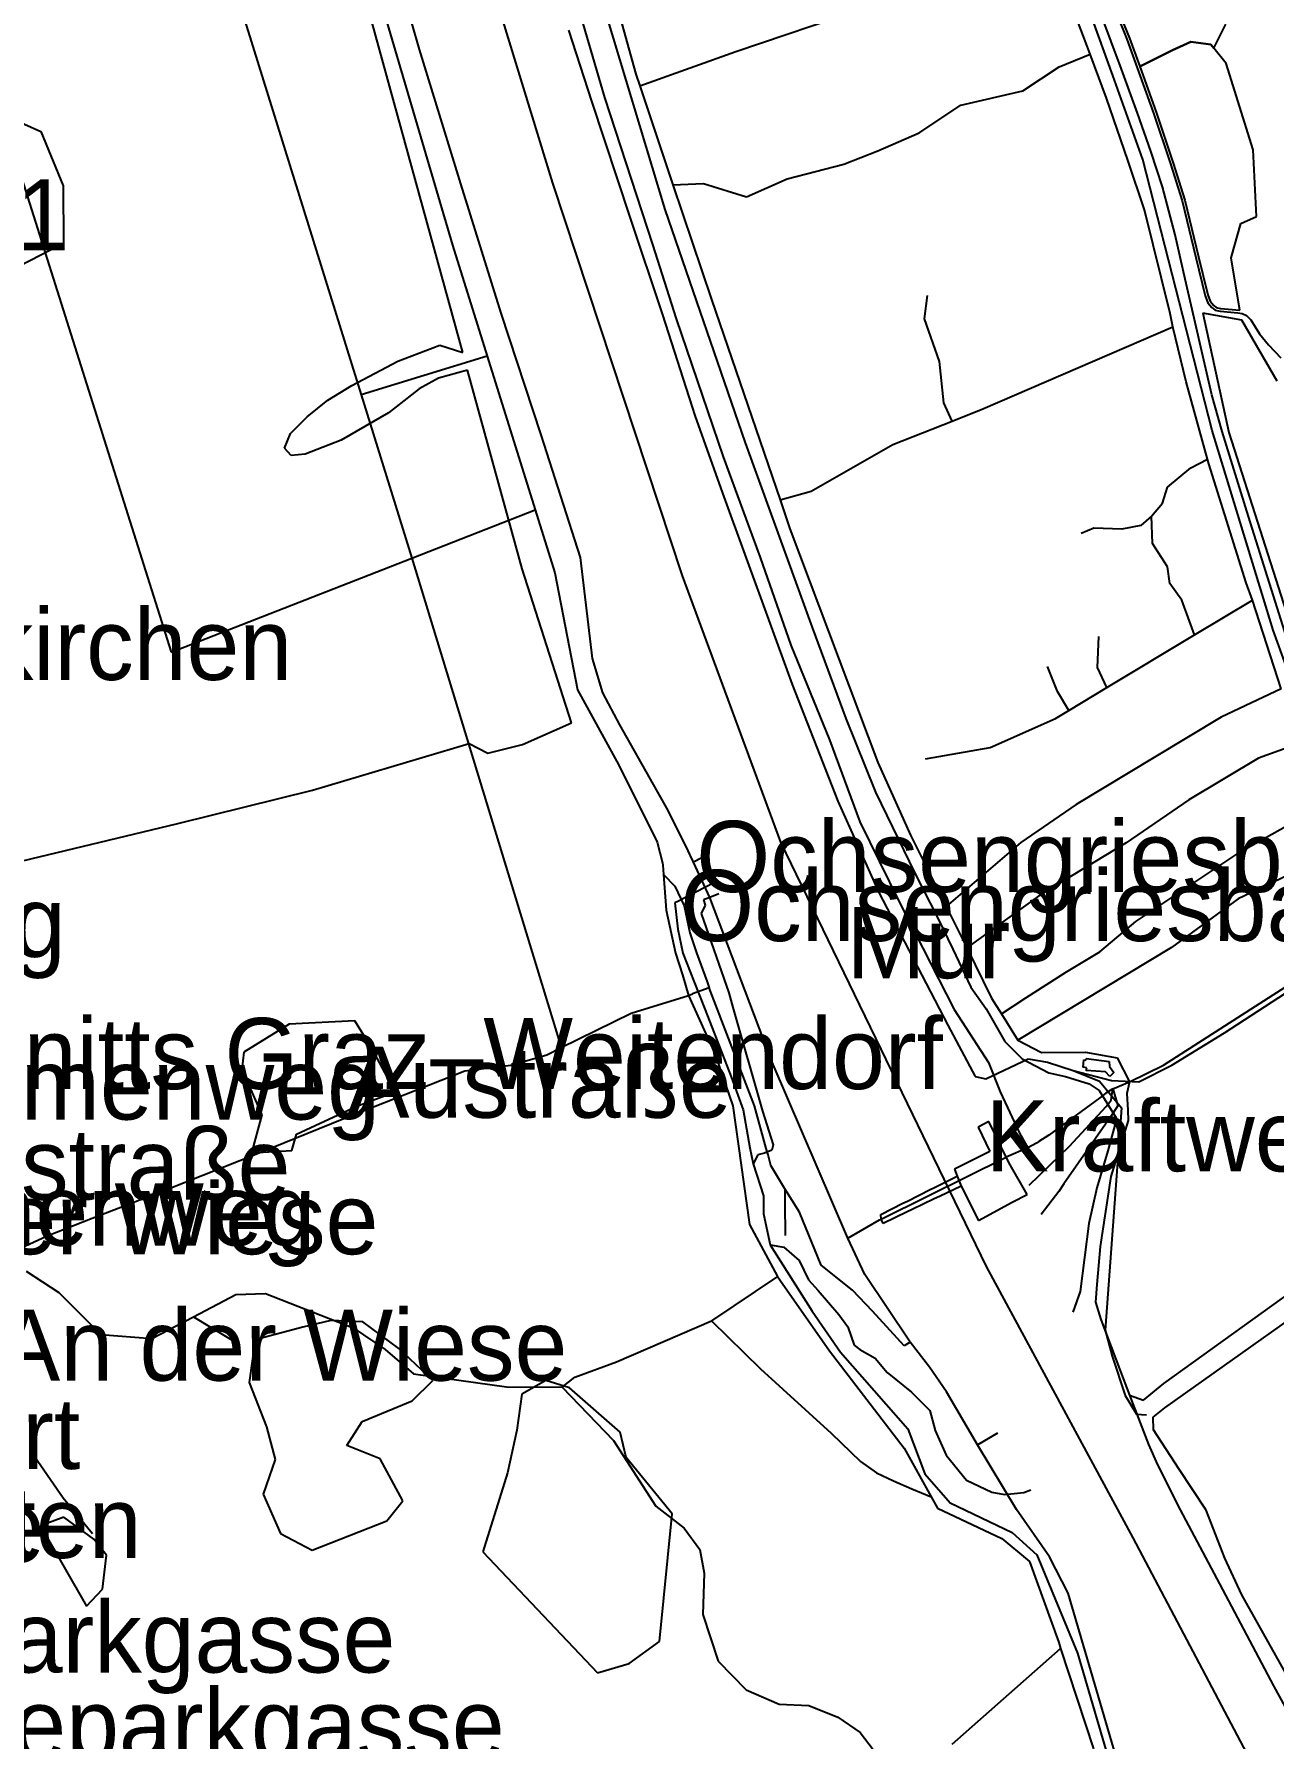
# Model space of a CAD drawing. Extents: x -3657 to 4700, y -7332 to 8131.
# Drawn here: x 1614 to 2371, y 196 to 1237 of the extents above; entities that cross this region are included whole.
import ezdxf

# ---------------------------------------------------------------- set-up
doc = ezdxf.new("R2010")
doc.units = 0
for name, color, linetype in [('OSM_BUILDING_SERVICE', 9, 'CONTINUOUS'), ('OSM_HIGHWAY_CYCLEWAY', 8, 'CONTINUOUS'), ('OSM_HIGHWAY_FOOTWAY', 8, 'CONTINUOUS'), ('OSM_HIGHWAY_PATH', 8, 'CONTINUOUS'), ('OSM_HIGHWAY_SERVICE', 8, 'CONTINUOUS'), ('OSM_HIGHWAY_STEPS', 8, 'CONTINUOUS'), ('OSM_HIGHWAY_TRACK', 8, 'CONTINUOUS'), ('OSM_HIGHWAY_UNCLASSIFIED', 8, 'CONTINUOUS'), ('OSM_LABELS', 8, 'CONTINUOUS'), ('OSM_LANDUSE_FARMLAND', 3, 'CONTINUOUS'), ('OSM_LANDUSE_FOREST', 3, 'CONTINUOUS'), ('OSM_LANDUSE_INDUSTRIAL', 3, 'CONTINUOUS'), ('OSM_LANDUSE_MEADOW', 3, 'CONTINUOUS'), ('OSM_WATERWAY_DAM', 4, 'CONTINUOUS'), ('OSM_WATERWAY_DRAIN', 4, 'CONTINUOUS'), ('OSM_WATERWAY_FISH_PASS', 4, 'CONTINUOUS'), ('OSM_WATERWAY_RIVER', 4, 'CONTINUOUS'), ('OSM_WATERWAY_STREAM', 4, 'CONTINUOUS')]:
    doc.layers.add(name, color=color, linetype=linetype)

msp = doc.modelspace()

# ---------------------------------------------------------------- linework, layer by layer
at = {"layer": 'OSM_BUILDING_SERVICE'}
for p, q in [((2254.824945, 606.30635), (2255.234506, 610.68743)), ((2257.062361, 605.805972), (2254.824945, 606.30635)), ((2255.234506, 610.68743), (2256.44802, 610.476159)), ((2256.44802, 610.476159), (2256.758982, 611.599228)), ((2256.758982, 611.599228), (2270.790236, 609.664436)), ((2256.758982, 604.282602), (2257.062361, 605.805972)), ((2268.454222, 603.359684), (2256.758982, 604.282602)), ((2270.790236, 609.664436), (2270.995016, 606.717771)), ((2270.995016, 606.717771), (2273.543395, 602.959382)), ((2271.101199, 600.513094), (2268.454222, 603.359684)), ((2273.543395, 602.959382), (2271.101199, 600.513094))]:
    msp.add_line(p, q, dxfattribs=at)
at = {"layer": 'OSM_HIGHWAY_CYCLEWAY'}
for p, q in [((2273.080743, 1212.240863), (2238.958252, 1306.600878)), ((2291.404802, 1160.857688), (2273.080743, 1212.240863)), ((2333.764019, 995.299561), (2291.404802, 1160.857688)), ((2370.973386, 873.352085), (2333.764019, 995.299561)), ((2415.221134, 749.725566), (2370.973386, 873.352085))]:
    msp.add_line(p, q, dxfattribs=at)
at = {"layer": 'OSM_HIGHWAY_FOOTWAY'}
for p, q in [((2159.768891, 527.413549), (2207.748193, 551.164785)), ((2131.440927, 513.391869), (2159.768891, 527.413549)), ((2111.190415, 501.738641), (2130.462532, 512.880372)), ((2130.462532, 512.880372), (2131.440927, 513.391869))]:
    msp.add_line(p, q, dxfattribs=at)
at = {"layer": 'OSM_HIGHWAY_PATH'}
for p, q in [((1663.707195, 1499.679749), (1813.887114, 1016.993692)), ((1890.82389, 1040.689331), (1813.887114, 1016.993692)), ((1813.887114, 1016.993692), (1844.899977, 917.318559)), ((1844.899977, 917.318559), (1936.080371, 618.215326)), ((2216.758533, 743.598726), (2171.282103, 704.469231)), ((2021.99715, 734.147157), (2016.801794, 731.478479)), ((1998.583918, 723.98394), (2005.356842, 716.745151)), ((2005.356842, 716.745151), (2011.121032, 704.758338)), ((2011.121032, 704.758338), (2014.693314, 688.290369)), ((2014.693314, 688.290369), (2018.629649, 676.114525)), ((2265.063968, 676.726097), (2287.028568, 695.206693)), ((2308.765634, 679.428133), (2214.938263, 622.796557)), ((2018.629649, 676.114525), (2025.303975, 658.45677)), ((2244.654182, 664.483535), (2265.063968, 676.726097)), ((2025.303975, 658.45677), (2026.388553, 654.74286)), ((2219.906085, 648.660497), (2244.654182, 664.483535)), ((2204.979865, 638.73079), (2219.906085, 648.660497)), ((2072.638598, 531.794629), (2072.729612, 523.199261)), ((2072.729612, 523.199261), (2072.941977, 503.328728)), ((2304.146697, 412.893894), (2401.538766, 483.169088)), ((2291.693012, 402.663961), (2304.146697, 412.893894)), ((2283.266675, 405.877494), (2291.693012, 402.663961)), ((2174.952982, 192.538908), (2241.127408, 250.960723))]:
    msp.add_line(p, q, dxfattribs=at)
at = {"layer": 'OSM_HIGHWAY_SERVICE'}
for p, q in [((2304.03293, 607.38494), (2397.519001, 667.608113)), ((2283.168077, 597.243963), (2304.03293, 607.38494)), ((2272.944223, 592.940719), (2283.168077, 597.243963)), ((2265.010876, 587.592243), (2233.831156, 564.741686)), ((2268.704509, 590.394356), (2265.010876, 587.592243)), ((2272.944223, 592.940719), (2268.704509, 590.394356)), ((2268.841029, 582.132573), (2272.064426, 586.168948)), ((2272.064426, 586.168948), (2272.944223, 592.940719)), ((2272.944223, 592.940719), (2276.08419, 582.555113)), ((2271.419746, 575.538713), (2243.084199, 534.885848)), ((2246.535129, 558.025512), (2268.841029, 582.132573)), ((2276.08419, 582.555113), (2271.419746, 575.538713)), ((2233.831156, 564.741686), (2227.862185, 560.872103)), ((2221.17269, 557.035878), (2207.748193, 551.164785)), ((2226.322539, 559.871348), (2221.17269, 557.035878)), ((2221.93872, 534.029647), (2246.535129, 558.025512)), ((2227.862185, 560.872103), (2226.322539, 559.871348)), ((2243.084199, 534.885848), (2239.929063, 530.349095)), ((2239.929063, 530.349095), (2229.288063, 516.238459)), ((2304.753454, 398.138327), (2387.340654, 456.671337)), ((2297.730243, 392.289474), (2304.753454, 398.138327)), ((2297.927439, 384.605905), (2297.730243, 392.289474)), ((2313.301142, 360.754593), (2297.927439, 384.605905)), ((2330.055217, 335.524464), (2313.301142, 360.754593)), ((2341.492585, 306.157884), (2330.055217, 335.524464)), ((2351.739192, 283.88554), (2341.492585, 306.157884)), ((2385.83893, 223.17311), (2351.739192, 283.88554))]:
    msp.add_line(p, q, dxfattribs=at)
at = {"layer": 'OSM_HIGHWAY_STEPS'}
msp.add_line((2190.425283, 375.387845), (2202.666604, 382.860145), dxfattribs=at)
at = {"layer": 'OSM_HIGHWAY_TRACK'}
for p, q in [((1513.307326, 1444.249078), (1697.78418, 859.730707)), ((1932.30331, 1302.731295), (1962.413621, 1198.775158)), ((1814.258753, 1296.437662), (1869.594983, 1108.507116)), ((1849.503745, 1227.963826), (1828.183824, 1301.74166)), ((2257.229219, 1230.121008), (2233.004449, 1294.224883)), ((2269.159577, 1265.325321), (2281.567756, 1234.413132)), ((1968.981765, 1258.620267), (1981.640231, 1212.908033)), ((2042.6193, 1226.885235), (2119.829117, 1252.993804)), ((2259.079828, 1225.195072), (2257.229219, 1230.121008)), ((2281.567756, 1234.413132), (2297.889516, 1189.212394)), ((1874.653819, 1146.002046), (1849.503745, 1227.963826)), ((1983.983829, 1205.924992), (2042.6193, 1226.885235)), ((2240.217272, 1217.511503), (2259.079828, 1225.195072)), ((2269.167161, 1198.274781), (2259.079828, 1225.195072)), ((1981.640231, 1212.908033), (1983.983829, 1205.924992)), ((2217.956878, 1202.778175), (2240.217272, 1217.511503)), ((1962.413621, 1198.775158), (1991.742733, 1108.929657)), ((1983.983829, 1205.924992), (2004.295017, 1145.401593)), ((2180.057325, 1194.049373), (2217.956878, 1202.778175)), ((2282.060746, 1160.424028), (2269.167161, 1198.274781)), ((2154.785899, 1177.214461), (2180.057325, 1194.049373)), ((2297.889516, 1189.212394), (2308.211968, 1158.144532)), ((2129.514474, 1166.083849), (2154.785899, 1177.214461)), ((2074.163075, 1148.937592), (2108.755803, 1157.9555)), ((2108.755803, 1157.9555), (2129.514474, 1166.083849)), ((2292.436289, 1130.001096), (2282.060746, 1160.424028)), ((2308.211968, 1158.144532), (2315.333778, 1135.571961)), ((1899.27298, 1066.975811), (1874.653819, 1146.002046)), ((2004.295017, 1145.401593), (2023.021052, 1146.224435)), ((2023.021052, 1146.224435), (2049.187444, 1138.107206)), ((2049.187444, 1138.107206), (2074.163075, 1148.937592)), ((2004.295017, 1145.401593), (2027.814432, 1075.315431)), ((2315.333778, 1135.571961), (2323.729776, 1100.934742)), ((2308.04511, 1066.731182), (2292.436289, 1130.001096)), ((1869.594983, 1108.507116), (1890.82389, 1040.689331)), ((1991.742733, 1108.929657), (2006.35799, 1063.551007)), ((2323.729776, 1100.934742), (2329.372616, 1077.606046)), ((2027.814432, 1075.315431), (2069.756503, 952.8231)), ((2157.978958, 1063.473171), (2159.844735, 1077.761719)), ((2329.372616, 1077.606046), (2330.99569, 1073.325042)), ((2330.99569, 1073.325042), (2333.437887, 1070.478451)), ((1923.808713, 992.675361), (1899.27298, 1066.975811)), ((2006.35799, 1063.551007), (2034.996917, 979.154058)), ((2167.09548, 1037.364602), (2157.978958, 1063.473171)), ((2309.569587, 1058.536116), (2308.04511, 1066.731182)), ((2333.437887, 1070.478451), (2335.478107, 1068.855005)), ((2335.478107, 1068.855005), (2338.52706, 1068.243433)), ((2338.52706, 1068.243433), (2349.30458, 1067.23156)), ((2349.30458, 1067.23156), (2351.951557, 1066.820138)), ((2351.951557, 1066.820138), (2354.598534, 1065.596994)), ((2354.598534, 1065.596994), (2357.245511, 1062.961674)), ((2357.245511, 1062.961674), (2362.584972, 1054.366307)), ((2193.557666, 1008.442802), (2309.569587, 1058.536116)), ((2317.76839, 1024.955248), (2309.569587, 1058.536116)), ((2362.584972, 1054.366307), (2368.023031, 1047.70573)), ((2368.023031, 1047.70573), (2375.554401, 1039.566262)), ((1890.82389, 1040.689331), (1920.213678, 946.807454)), ((2169.795548, 1012.089995), (2167.09548, 1037.364602)), ((2330.813663, 977.686285), (2317.76839, 1024.955248)), ((2174.831631, 1001.03722), (2169.795548, 1012.089995)), ((2138.638581, 986.737552), (2174.831631, 1001.03722)), ((2174.831631, 1001.03722), (2193.557666, 1008.442802)), ((1947.798364, 917.7411), (1923.808713, 992.675361)), ((2088.801086, 958.104859), (2138.638581, 986.737552)), ((2034.996917, 979.154058), (2057.500013, 917.652144)), ((2306.36136, 960.651222), (2320.72633, 972.360048)), ((2320.72633, 972.360048), (2330.813663, 977.686285)), ((2331.579694, 974.906412), (2330.813663, 977.686285)), ((2354.462014, 902.240527), (2331.579694, 974.906412)), ((2303.342744, 950.821591), (2306.36136, 960.651222)), ((2069.756503, 952.8231), (2088.801086, 958.104859)), ((2069.756503, 952.8231), (2075.770981, 935.254301)), ((2296.531898, 942.882273), (2303.342744, 950.821591)), ((1844.899977, 917.318559), (1920.213678, 946.807454)), ((1920.213678, 946.807454), (1932.250218, 908.367368)), ((2296.531898, 942.882273), (2290.198873, 937.177973)), ((2297.290344, 926.258632), (2296.531898, 942.882273)), ((2075.770981, 935.254301), (2129.370369, 792.346581)), ((2261.362751, 935.554527), (2253.649353, 932.307636)), ((2278.420204, 934.942955), (2261.362751, 935.554527)), ((2290.198873, 937.177973), (2278.420204, 934.942955)), ((1697.78418, 859.730707), (1844.899977, 917.318559)), ((1955.124954, 855.905601), (1947.798364, 917.7411)), ((2057.500013, 917.652144), (2076.370153, 864.04507)), ((2306.36136, 911.892247), (2297.290344, 926.258632)), ((1932.250218, 908.367368), (1946.084276, 836.768955)), ((2307.878252, 901.695672), (2306.36136, 911.892247)), ((2315.053153, 891.487978), (2307.878252, 901.695672)), ((2358.223907, 891.599173), (2354.462014, 902.240527)), ((2322.83481, 870.338703), (2315.053153, 891.487978)), ((2322.83481, 870.338703), (2358.223907, 891.599173)), ((2375.918455, 837.425005), (2358.223907, 891.599173)), ((2263.69118, 850.368094), (2264.411704, 869.371307)), ((2269.341604, 838.19225), (2322.83481, 870.338703)), ((1961.564162, 834.956477), (1955.124954, 855.905601)), ((2076.370153, 864.04507), (2099.965413, 806.279306)), ((2239.12511, 835.846037), (2233.027203, 851.079742)), ((2269.341604, 838.19225), (2263.69118, 850.368094)), ((1946.084276, 836.768955), (1971.287441, 790.83433)), ((1971.886614, 815.475126), (1961.564162, 834.956477)), ((2246.064892, 824.215047), (2239.12511, 835.846037)), ((2246.064892, 824.215047), (2269.341604, 838.19225)), ((2375.918455, 837.425005), (2339.118648, 820.123074)), ((2237.949518, 819.33359), (2246.064892, 824.215047)), ((2001.450844, 763.113435), (1971.886614, 815.475126)), ((2197.986991, 801.597999), (2237.949518, 819.33359)), ((2339.118648, 820.123074), (2298.245986, 795.393322)), ((2099.965413, 806.279306), (2118.410823, 756.119274)), ((2386.840079, 803.955332), (2362.000968, 795.081977)), ((2129.370369, 792.346581), (2149.461608, 748.035403)), ((2158.600883, 794.692794), (2197.986991, 801.597999)), ((2298.245986, 795.393322), (2250.6004, 766.760629)), ((2362.000968, 795.081977), (2319.399049, 769.57386)), ((1971.287441, 790.83433), (1994.624829, 743.732159)), ((2013.502553, 738.428161), (2001.450844, 763.113435)), ((2250.6004, 766.760629), (2216.758533, 743.598726)), ((2319.399049, 769.57386), (2281.135441, 743.298499)), ((2350.57877, 737.660916), (2400.719644, 765.748755)), ((2118.410823, 756.119274), (2142.52941, 707.193507)), ((1994.624829, 743.732159), (1997.833056, 730.989221)), ((2149.461608, 748.035403), (2171.282103, 704.469231)), ((2281.135441, 743.298499), (2228.324837, 711.418914)), ((1997.833056, 730.989221), (1998.181941, 729.588165)), ((1998.181941, 729.588165), (1998.583918, 723.98394)), ((2014.617469, 736.137546), (2013.502553, 738.428161)), ((2015.019445, 735.325823), (2014.617469, 736.137546)), ((2016.801794, 731.478479), (2015.019445, 735.325823)), ((2026.767776, 709.917782), (2016.801794, 731.478479)), ((2287.028568, 695.206693), (2350.57877, 737.660916)), ((2400.059796, 733.024088), (2349.509361, 709.005984)), ((1998.583918, 723.98394), (2000.161486, 702.189735)), ((2064.978292, 609.37533), (2026.767776, 709.917782)), ((2228.324837, 711.418914), (2183.796464, 679.083429)), ((2349.509361, 709.005984), (2308.765634, 679.428133)), ((2000.161486, 702.189735), (2005.956014, 675.869896)), ((2142.52941, 707.193507), (2176.029976, 641.421707)), ((2171.282103, 704.469231), (2183.796464, 679.083429)), ((2183.796464, 679.083429), (2198.904711, 648.438107)), ((2005.956014, 675.869896), (2010.23365, 662.61546)), ((2010.23365, 662.61546), (2013.874192, 649.950358)), ((1978.796058, 639.320123), (2013.874192, 649.950358)), ((2013.874192, 649.950358), (2016.240544, 651.073427)), ((2013.874192, 649.950358), (2030.006341, 613.956561)), ((2026.388553, 654.74286), (2016.240544, 651.073427)), ((2054.200773, 582.521755), (2026.388553, 654.74286)), ((2198.904711, 648.438107), (2204.979865, 638.73079)), ((1936.080371, 618.215326), (1978.796058, 639.320123)), ((2176.029976, 641.421707), (2197.076856, 609.119581)), ((2204.979865, 638.73079), (2214.938263, 622.796557)), ((1927.267227, 613.867605), (1936.080371, 618.215326)), ((2214.938263, 622.796557), (2229.371492, 615.168585)), ((2229.371492, 615.168585), (2256.205317, 615.368736)), ((2256.205317, 615.368736), (2275.667045, 611.921693)), ((1877.187029, 604.015734), (1905.317796, 607.407179)), ((1905.317796, 607.407179), (1927.267227, 613.867605)), ((2030.006341, 613.956561), (2040.844536, 582.566233)), ((2111.190415, 501.738641), (2064.978292, 609.37533)), ((2197.076856, 609.119581), (2204.183496, 591.150481)), ((2275.667045, 611.921693), (2283.168077, 597.243963)), ((1840.432729, 589.538155), (1877.187029, 604.015734)), ((2283.168077, 597.243963), (2281.605678, 590.060771)), ((1803.314375, 574.804827), (1840.432729, 589.538155)), ((2204.183496, 591.150481), (2215.962165, 565.942591)), ((2281.605678, 590.060771), (2282.121421, 580.042108)), ((1751.626271, 553.889061), (1803.314375, 574.804827)), ((2040.844536, 582.566233), (2051.144235, 510.111619)), ((2061.277075, 556.524381), (2054.200773, 582.521755)), ((2282.447553, 573.63728), (2271.806554, 539.433721)), ((2282.121421, 580.042108), (2282.447553, 573.63728)), ((2215.962165, 565.942591), (2221.17269, 557.035878)), ((1694.46977, 531.327611), (1751.626271, 553.889061)), ((2062.391991, 552.699275), (2061.277075, 556.524381)), ((2064.189508, 546.149894), (2062.391991, 552.699275)), ((2072.638598, 531.794629), (2064.189508, 546.149894)), ((1649.600097, 513.903366), (1694.46977, 531.327611)), ((2081.63377, 517.661754), (2072.638598, 531.794629)), ((2271.806554, 539.433721), (2265.192904, 496.734869)), ((1622.053333, 503.117458), (1649.600097, 513.903366)), ((2094.92933, 485.292911), (2081.63377, 517.661754)), ((1595.181586, 490.763701), (1622.053333, 503.117458)), ((2051.144235, 510.111619), (2068.232026, 478.376586)), ((2121.596296, 479.566372), (2111.190415, 501.738641)), ((2265.192904, 496.734869), (2263.190606, 473.461771)), ((1609.197671, 481.534522), (1629.266156, 468.480238)), ((2113.898068, 470.048086), (2094.92933, 485.292911)), ((2149.188567, 438.135143), (2121.596296, 479.566372)), ((2068.232026, 478.376586), (2027.822016, 451.311741)), ((2068.232026, 478.376586), (2099.965413, 432.808906)), ((2126.26074, 457.182833), (2113.898068, 470.048086)), ((2263.190606, 473.461771), (2262.470082, 462.586907)), ((1629.266156, 468.480238), (1654.916804, 442.894285)), ((1711.337612, 453.735791), (1737.337146, 467.368289)), ((1737.337146, 467.368289), (1755.319904, 467.868666)), ((1755.319904, 467.868666), (1808.896539, 446.930661)), ((2262.470082, 462.586907), (2265.617633, 451.978911)), ((1685.88416, 440.3924), (1711.337612, 453.735791)), ((1711.337612, 453.735791), (1739.67316, 436.645131)), ((1969.762964, 426.270644), (2027.822016, 451.311741)), ((2027.822016, 451.311741), (2057.735132, 421.878444)), ((2145.449427, 435.966841), (2126.26074, 457.182833)), ((2265.617633, 451.978911), (2277.616251, 420.243879)), ((1654.916804, 442.894285), (1685.88416, 440.3924)), ((1808.896539, 446.930661), (1828.51754, 433.687345)), ((2149.188567, 438.135143), (2145.449427, 435.966841)), ((2160.959651, 422.84584), (2149.188567, 438.135143)), ((1828.51754, 433.687345), (1845.726683, 418.920659)), ((2099.965413, 432.808906), (2145.540441, 373.419695)), ((1845.726683, 418.920659), (1902.670819, 410.925744)), ((1936.664375, 410.79231), (1944.294343, 416.719)), ((1944.294343, 416.719), (1969.762964, 426.270644)), ((2057.735132, 421.878444), (2100.966562, 382.615516)), ((2171.486883, 407.912361), (2160.959651, 422.84584)), ((2277.616251, 420.243879), (2283.266675, 405.877494)), ((1902.670819, 410.925744), (1936.664375, 410.79231)), ((1936.664375, 410.79231), (1967.950278, 378.078763)), ((2190.425283, 375.387845), (2171.486883, 407.912361)), ((2283.266675, 405.877494), (2289.675545, 388.88691)), ((2289.675545, 388.88691), (2294.704043, 375.665833)), ((1967.950278, 378.078763), (1993.798122, 337.970753)), ((2100.966562, 382.615516), (2118.956904, 365.324705)), ((2214.164647, 335.869169), (2190.425283, 375.387845)), ((2294.704043, 375.665833), (2300.286206, 363.278718)), ((1612.322469, 371.329231), (1631.80695, 343.096839)), ((2118.956904, 365.324705), (2128.536079, 358.319424)), ((2145.540441, 373.419695), (2162.074567, 343.663933)), ((2128.536079, 358.319424), (2139.055727, 353.404608)), ((2300.286206, 363.278718), (2314.211277, 335.746854)), ((2139.055727, 353.404608), (2150.273145, 348.500912)), ((2150.273145, 348.500912), (2162.074567, 343.663933)), ((1631.80695, 343.096839), (1649.751786, 321.291514)), ((1993.798122, 337.970753), (2011.234799, 324.471689)), ((2162.074567, 343.663933), (2165.881966, 336.803206)), ((2165.881966, 336.803206), (2205.154307, 318.31149)), ((2234.316561, 306.980727), (2214.164647, 335.869169)), ((2314.211277, 335.746854), (2338.216098, 290.623953)), ((2011.234799, 324.471689), (2020.662285, 311.484121)), ((2205.154307, 318.31149), (2222.029734, 304.256451)), ((2020.662285, 311.484121), (2023.460951, 296.973183)), ((2222.029734, 304.256451), (2239.929063, 254.619036)), ((2245.73876, 284.7751), (2234.316561, 306.980727)), ((2023.460951, 296.973183), (2022.565984, 271.765293)), ((2275.826318, 181.953151), (2245.73876, 284.7751)), ((2338.216098, 290.623953), (2371.079569, 228.299196)), ((2022.565984, 271.765293), (2031.99347, 243.243795)), ((2239.929063, 254.619036), (2241.127408, 250.960723)), ((2241.127408, 250.960723), (2261.218646, 189.781274)), ((2031.99347, 243.243795), (2049.050923, 225.674996)), ((2049.050923, 225.674996), (2069.142162, 217.001792)), ((2371.079569, 228.299196), (2404.489121, 167.086389)), ((2069.142162, 217.001792), (2087.375207, 216.134471)), ((2087.375207, 216.134471), (2104.963573, 209.062474)), ((2104.963573, 209.062474), (2118.699032, 199.710981)), ((2118.699032, 199.710981), (2134.482296, 178.873052))]:
    msp.add_line(p, q, dxfattribs=at)
at = {"layer": 'OSM_HIGHWAY_UNCLASSIFIED'}
for p, q in [((2278.276099, 1216.021491), (2265.685894, 1249.758032)), ((2287.991794, 1189.09008), (2278.276099, 1216.021491)), ((2296.289195, 1165.994893), (2287.991794, 1189.09008)), ((2303.289653, 1144.089493), (2296.289195, 1165.994893)), ((2311.048557, 1114.767391), (2303.289653, 1144.089493)), ((2317.12371, 1087.82486), (2311.048557, 1114.767391)), ((2333.536485, 1017.015931), (2317.12371, 1087.82486)), ((2339.831588, 994.732467), (2333.536485, 1017.015931)), ((2355.812048, 942.715481), (2339.831588, 994.732467)), ((2381.584048, 861.331914), (2355.812048, 942.715481))]:
    msp.add_line(p, q, dxfattribs=at)
at = {"layer": 'OSM_LANDUSE_FARMLAND'}
for p, q in [((1911.939031, 406.366752), (1908.890077, 384.394634)), ((1926.584626, 414.706371), (1911.939031, 406.366752)), ((1941.048194, 410.225216), (1926.584626, 414.706371)), ((1971.970043, 383.149251), (1941.048194, 410.225216)), ((1908.890077, 384.394634), (1903.194147, 358.363902)), ((1975.625753, 367.704276), (1971.970043, 383.149251)), ((2003.741351, 333.311685), (1975.625753, 367.704276)), ((1903.194147, 358.363902), (1888.267927, 310.083065)), ((1996.096214, 255.219488), (2003.741351, 333.311685)), ((1888.267927, 310.083065), (1958.128401, 236.093961)), ((1977.650804, 241.798261), (1996.096214, 255.219488)), ((1958.128401, 236.093961), (1977.650804, 241.798261))]:
    msp.add_line(p, q, dxfattribs=at)
at = {"layer": 'OSM_LANDUSE_FOREST'}
for p, q in [((1875.912839, 1042.946588), (1761.250952, 1461.095109)), ((2320.620147, 1232.789686), (2309.433067, 1227.708078)), ((2332.83113, 1231.15512), (2320.620147, 1232.789686)), ((2334.605894, 1228.96458), (2332.83113, 1231.15512)), ((2309.433067, 1227.708078), (2289.417673, 1217.600459)), ((2342.190355, 1219.568609), (2334.605894, 1228.96458)), ((2358.663805, 1166.684302), (2342.190355, 1219.568609)), ((2289.417673, 1217.600459), (2299.467084, 1189.757249)), ((2299.467084, 1189.757249), (2309.804705, 1158.656028)), ((1598.329138, 1186.89954), (1618.283856, 1177.926109)), ((1618.283856, 1177.926109), (1631.897964, 1144.81226)), ((2309.804705, 1158.656028), (2316.949268, 1136.016741)), ((2360.772286, 1125.9536), (2358.663805, 1166.684302)), ((1631.897964, 1144.81226), (1632.117913, 1109.585707)), ((2316.949268, 1136.016741), (2325.352851, 1101.323924)), ((2351.246202, 1121.728193), (2360.772286, 1125.9536)), ((2345.216555, 1100.667874), (2351.246202, 1121.728193)), ((1632.117913, 1109.585707), (1590.092413, 1088.069489)), ((2325.352851, 1101.323924), (2330.972937, 1078.106423)), ((2350.669783, 1068.777169), (2345.216555, 1100.667874)), ((2330.972937, 1078.106423), (2332.459491, 1074.192362)), ((2332.459491, 1074.192362), (2334.605894, 1071.690476)), ((2327.954321, 1066.931333), (2343.858937, 994.054178)), ((2351.76953, 1062.639209), (2327.954321, 1066.931333)), ((2334.605894, 1071.690476), (2336.206215, 1070.411734)), ((2336.206215, 1070.411734), (2338.769763, 1069.900238)), ((2338.769763, 1069.900238), (2350.669783, 1068.777169)), ((2373.385245, 1025.466745), (2351.76953, 1062.639209)), ((1836.276444, 1037.720426), (1861.911924, 1047.483341)), ((1861.911924, 1047.483341), (1875.912839, 1042.946588)), ((1808.206353, 1022.675752), (1836.276444, 1037.720426)), ((1878.85561, 1032.216277), (1861.092802, 1027.145788)), ((1912.174149, 910.691342), (1878.85561, 1032.216277)), ((1793.553173, 1013.724561), (1808.206353, 1022.675752)), ((1861.092802, 1027.145788), (1849.298964, 1020.640885)), ((1780.940214, 1003.550225), (1793.553173, 1013.724561)), ((1849.298964, 1020.640885), (1830.580514, 1005.996513)), ((1770.769451, 993.387009), (1780.940214, 1003.550225)), ((1830.580514, 1005.996513), (1801.6913, 989.317274)), ((1767.113741, 984.435817), (1770.769451, 993.387009)), ((2343.858937, 994.054178), (2401.849728, 812.161517)), ((1771.179012, 979.954662), (1767.113741, 984.435817)), ((1779.7267, 980.766385), (1771.179012, 979.954662)), ((1801.6913, 989.317274), (1779.7267, 980.766385)), ((1942.390643, 816.664912), (1912.174149, 910.691342)), ((1912.363761, 803.410477), (1942.390643, 816.664912)), ((1784.09535, 775.411594), (1879.894682, 804.088766)), ((1879.894682, 804.088766), (1891.203114, 798.117598)), ((1891.203114, 798.117598), (1912.363761, 803.410477)), ((1701.811529, 755.051803), (1784.09535, 775.411594)), ((1469.802856, 699.498818), (1701.811529, 755.051803)), ((1632.224096, 331.310177), (1617.980477, 326.017298)), ((1617.980477, 326.017298), (1646.058153, 276.791304)), ((1650.532985, 317.877829), (1632.224096, 331.310177)), ((1658.261552, 308.114915), (1650.532985, 317.877829)), ((1655.819355, 287.365942), (1658.261552, 308.114915)), ((1646.058153, 276.791304), (1655.819355, 287.365942))]:
    msp.add_line(p, q, dxfattribs=at)
at = {"layer": 'OSM_LANDUSE_INDUSTRIAL'}
for p, q in [((2197.160285, 572.947872), (2190.675571, 569.545307)), ((2207.748193, 551.164785), (2197.160285, 572.947872)), ((2190.675571, 569.545307), (2197.86564, 554.745262)), ((2197.86564, 554.745262), (2176.272678, 544.003832)), ((2176.272678, 544.003832), (2177.910922, 539.644991)), ((2210.380001, 546.516838), (2207.748193, 551.164785)), ((2220.664531, 528.380945), (2210.380001, 546.516838)), ((2177.910922, 539.644991), (2180.391041, 533.54039)), ((2180.391041, 533.54039), (2190.986534, 512.624624)), ((2190.986534, 512.624624), (2211.472164, 523.821953)), ((2211.472164, 523.821953), (2220.664531, 528.380945))]:
    msp.add_line(p, q, dxfattribs=at)
at = {"layer": 'OSM_LANDUSE_MEADOW'}
for p, q in [((2275.333328, 1254.439338), (2283.130155, 1235.013584)), ((2334.605894, 1228.96458), (2341.985575, 1243.564474)), ((2283.130155, 1235.013584), (2289.417673, 1217.600459)), ((2309.433067, 1227.708078), (2320.620147, 1232.789686)), ((2320.620147, 1232.789686), (2332.83113, 1231.15512)), ((2332.83113, 1231.15512), (2334.605894, 1228.96458)), ((2289.417673, 1217.600459), (2309.433067, 1227.708078)), ((1769.775887, 632.514994), (1742.107772, 615.424334)), ((1810.056961, 634.549861), (1769.775887, 632.514994)), ((1820.637285, 617.459201), (1810.056961, 634.549861)), ((1742.107772, 615.424334), (1740.886674, 604.849696)), ((1834.562356, 591.228318), (1820.637285, 617.459201)), ((1740.886674, 604.849696), (1753.097657, 577.184398)), ((1811.27806, 582.477277), (1834.562356, 591.228318)), ((1753.097657, 577.184398), (1746.810138, 553.92242)), ((1774.265888, 565.375497), (1811.27806, 582.477277)), ((1771.406546, 555.2234), (1774.265888, 565.375497)), ((1746.810138, 553.92242), (1771.406546, 555.2234)), ((1795.411366, 451.478534), (1778.323575, 447.408799)), ((1814.941354, 450.666811), (1795.411366, 451.478534)), ((1836.905955, 434.387874), (1814.941354, 450.666811)), ((1749.024801, 439.680752), (1745.36909, 413.6389)), ((1778.323575, 447.408799), (1749.024801, 439.680752)), ((1857.657041, 414.862044), (1836.905955, 434.387874)), ((1745.36909, 413.6389), (1755.94183, 386.385024)), ((1845.044082, 402.25254), (1857.657041, 414.862044)), ((1814.531794, 389.643035), (1845.044082, 402.25254)), ((1755.94183, 386.385024), (1761.235784, 366.447773)), ((1805.172568, 374.998663), (1814.531794, 389.643035)), ((1761.235784, 366.447773), (1753.909194, 345.298498)), ((1825.514094, 366.859195), (1805.172568, 374.998663)), ((1839.348151, 341.228764), (1825.514094, 366.859195)), ((1753.909194, 345.298498), (1764.489517, 321.291514)), ((1829.586949, 329.019561), (1839.348151, 341.228764)), ((1784.019506, 311.117178), (1829.586949, 329.019561)), ((1764.489517, 321.291514), (1784.019506, 311.117178))]:
    msp.add_line(p, q, dxfattribs=at)
at = {"layer": 'OSM_WATERWAY_DAM'}
for p, q in [((2147.550323, 524.444645), (2161.39955, 531.383208)), ((2161.39955, 531.383208), (2164.114787, 532.739786)), ((2164.114787, 532.739786), (2177.910922, 539.644991)), ((2180.391041, 533.54039), (2167.02722, 527.213398)), ((2177.910922, 539.644991), (2180.391041, 533.54039)), ((2131.251316, 516.294056), (2144.812333, 523.076947)), ((2144.812333, 523.076947), (2147.550323, 524.444645)), ((2163.963098, 525.734506), (2150.371743, 519.207364)), ((2167.02722, 527.213398), (2163.963098, 525.734506)), ((2131.440927, 513.391869), (2131.251316, 516.294056)), ((2132.608934, 510.678713), (2131.440927, 513.391869)), ((2147.375881, 517.772949), (2132.608934, 510.678713)), ((2150.371743, 519.207364), (2147.375881, 517.772949))]:
    msp.add_line(p, q, dxfattribs=at)
at = {"layer": 'OSM_WATERWAY_DRAIN'}
for p, q in [((1940.449021, 1239.794966), (1954.586457, 1196.595737)), ((1954.586457, 1196.595737), (1977.878338, 1125.542179)), ((1977.878338, 1125.542179), (1997.863394, 1065.841623)), ((1997.863394, 1065.841623), (2017.651253, 1004.517621)), ((2017.651253, 1004.517621), (2034.640447, 956.97067)), ((2034.640447, 956.97067), (2077.090677, 840.026966)), ((2077.090677, 840.026966), (2104.978742, 768.828854)), ((2104.978742, 768.828854), (2129.901282, 713.331466)), ((2129.901282, 713.331466), (2172.139147, 631.870063)), ((2341.249882, 627.266593), (2428.774566, 684.131679)), ((2172.139147, 631.870063), (2188.878053, 600.624289)), ((2309.137273, 607.429418), (2341.249882, 627.266593)), ((2195.506872, 599.112038), (2221.37747, 611.310121)), ((2221.37747, 611.310121), (2233.14097, 609.197418)), ((2233.14097, 609.197418), (2248.704285, 604.093571)), ((2288.795747, 597.255083), (2309.137273, 607.429418)), ((2188.878053, 600.624289), (2195.506872, 599.112038)), ((2248.704285, 604.093571), (2264.874356, 597.733221)), ((2248.704285, 604.093571), (2272.216115, 598.178)), ((2264.874356, 597.733221), (2278.19267, 581.343089)), ((2272.216115, 598.178), (2288.795747, 597.255083)), ((2278.19267, 581.343089), (2268.355624, 445.607442)), ((2268.355624, 445.607442), (2272.625676, 429.628731)), ((2272.625676, 429.628731), (2280.559022, 405.521671)), ((2280.559022, 405.521671), (2287.476051, 394.202027)), ((2287.476051, 394.202027), (2293.581542, 393.801725))]:
    msp.add_line(p, q, dxfattribs=at)
at = {"layer": 'OSM_WATERWAY_FISH_PASS'}
for p, q in [((2026.767776, 709.917782), (2022.876947, 708.383292)), ((2022.876947, 708.383292), (2024.029785, 705.292073)), ((2032.289264, 712.097203), (2026.767776, 709.917782)), ((2024.029785, 705.292073), (2021.519329, 700.065912)), ((2021.519329, 700.065912), (2038.53886, 651.729477)), ((2038.53886, 651.729477), (2040.859705, 642.644852)), ((2040.859705, 642.644852), (2059.032075, 579.408297)), ((2059.032075, 579.408297), (2065.607803, 558.72604)), ((2056.13481, 552.732634), (2053.199624, 547.172888)), ((2060.192497, 553.70003), (2056.13481, 552.732634)), ((2064.644576, 555.434671), (2060.192497, 553.70003)), ((2065.607803, 558.72604), (2064.644576, 555.434671)), ((2063.628258, 497.713384), (2072.009088, 496.323448)), ((2072.009088, 496.323448), (2081.307638, 488.117262)), ((2081.307638, 488.117262), (2087.056659, 476.363958)), ((2087.056659, 476.363958), (2093.071137, 469.792338)), ((2093.071137, 469.792338), (2105.646174, 455.025652)), ((2105.646174, 455.025652), (2111.122155, 447.642309)), ((2111.122155, 447.642309), (2114.944724, 436.43386)), ((2114.944724, 436.43386), (2118.501836, 433.698465)), ((2118.501836, 433.698465), (2127.800386, 428.505662)), ((2127.800386, 428.505662), (2135.187651, 419.754621)), ((2135.187651, 419.754621), (2149.954598, 407.72333)), ((2149.954598, 407.72333), (2161.164431, 396.514881)), ((2161.164431, 396.514881), (2164.448503, 384.205603)), ((2164.448503, 384.205603), (2171.282103, 369.16093)), ((2171.282103, 369.16093), (2183.591684, 353.849388)), ((2183.591684, 353.849388), (2199.177752, 346.466045)), ((2199.177752, 346.466045), (2206.838058, 345.098347)), ((2206.838058, 345.098347), (2218.563635, 346.310372)), ((2218.563635, 346.310372), (2222.9247, 347.911579))]:
    msp.add_line(p, q, dxfattribs=at)
at = {"layer": 'OSM_WATERWAY_RIVER'}
for p, q in [((1640.999318, 2093.972154), (1930.649897, 1146.357869)), ((1930.649897, 1146.357869), (2009.862012, 906.421457)), ((2009.862012, 906.421457), (2069.961283, 743.787757)), ((2069.961283, 743.787757), (2195.635808, 484.458949)), ((2195.635808, 484.458949), (2285.306895, 318.567238)), ((2285.306895, 318.567238), (2587.957241, -254.798282))]:
    msp.add_line(p, q, dxfattribs=at)
at = {"layer": 'OSM_WATERWAY_STREAM'}
for p, q in [((1959.531526, 1262.178505), (1999.365117, 1130.323561)), ((1999.365117, 1130.323561), (2048.482089, 987.638231)), ((2048.482089, 987.638231), (2089.286491, 874.908814)), ((2089.286491, 874.908814), (2109.976902, 819.233515)), ((2109.976902, 819.233515), (2128.118933, 774.17733)), ((2128.118933, 774.17733), (2134.891857, 760.055575)), ((2134.891857, 760.055575), (2152.101, 724.8735)), ((2029.308571, 718.891213), (2007.776285, 707.671645)), ((2152.101, 724.8735), (2166.026071, 697.219322)), ((2007.776285, 707.671645), (2005.508531, 706.548576)), ((2005.508531, 706.548576), (2007.283295, 690.514268)), ((2007.283295, 690.514268), (2010.263988, 675.814298)), ((2166.026071, 697.219322), (2175.301867, 678.271706)), ((2175.301867, 678.271706), (2186.329674, 655.065325)), ((2010.263988, 675.814298), (2017.006574, 658.701399)), ((2017.006574, 658.701399), (2024.044954, 641.277154)), ((2186.329674, 655.065325), (2195.613055, 641.922085)), ((2024.044954, 641.277154), (2039.896479, 600.413018)), ((2195.613055, 641.922085), (2207.020085, 622.007073)), ((2207.020085, 622.007073), (2217.6535, 611.365719)), ((2217.6535, 611.365719), (2233.899416, 602.759231)), ((2039.896479, 600.413018), (2047.283744, 580.186661)), ((2233.899416, 602.759231), (2244.146023, 600.546452)), ((2244.146023, 600.546452), (2258.457902, 596.098655)), ((2258.457902, 596.098655), (2264.646822, 592.040041)), ((2264.646822, 592.040041), (2275.083041, 575.216248)), ((2047.283744, 580.186661), (2051.235248, 556.98028)), ((2275.083041, 575.216248), (2274.317011, 570.768451)), ((2274.317011, 570.768451), (2269.864932, 555.101086)), ((2051.235248, 556.98028), (2053.199624, 547.172888)), ((2269.864932, 555.101086), (2263.289204, 532.484038)), ((2053.199624, 547.172888), (2059.676754, 527.6137)), ((2263.289204, 532.484038), (2258.260706, 510.634235)), ((2059.676754, 527.6137), (2059.654, 516.672119)), ((2059.654, 516.672119), (2063.628258, 497.713384)), ((2258.260706, 510.634235), (2253.042596, 469.247483)), ((2063.628258, 497.713384), (2089.392674, 457.227311)), ((2253.042596, 469.247483), (2248.529842, 456.549022)), ((2089.392674, 457.227311), (2106.548725, 432.141736)), ((2106.548725, 432.141736), (2147.838533, 385.139641)), ((2147.838533, 385.139641), (2158.214076, 357.830167)), ((2158.214076, 357.830167), (2173.595364, 340.116815)), ((2173.595364, 340.116815), (2211.456995, 321.936444)), ((2211.456995, 321.936444), (2226.519735, 308.21499)), ((2226.519735, 308.21499), (2251.320924, 248.114132)), ((2251.320924, 248.114132), (2279.595796, 151.930521))]:
    msp.add_line(p, q, dxfattribs=at)

# ---------------------------------------------------------------- texts
at = {"layer": 'OSM_LABELS'}
for s, p in [('Technikgebäude Flughafentunnel Graz T01', (515.463734, 1105.393658)), ('Freiwillige Feuerwehr Feldkirchen', (903.766445, 842.836723)), ('Ochsengriesbach', (2018.542428, 713.281429)), ('Aufelderweg', (1310.625798, 673.266668)), ('Ochsengriesbach', (2008.74686, 683.296361)), ('Mur', (2110.283579, 660.582885)), ('Tunelnotausgang des Koralmbahnabschnitts Graz–Weitendorf', (565.151057, 592.860659)), ('Oberer Ulmenweg', (1354.239422, 574.215074)), ('Austraße', (1804.661089, 575.339376)), ('Kraftwerk Gössendorf', (2195.159883, 542.539766)), ('Austraße', (1535.104725, 525.254379)), ('Unterer Ulmenweg', (1301.970102, 497.190768)), ('An der Wiese', (1475.906441, 491.921249)), ('An der Wiese', (1591.317376, 414.691486)), ('Amedia Express Graz Airport', (890.518129, 360.67305)), ('KIGA Kindergarten', (1192.373238, 306.349842)), ('Wagnitzstraße', (1246.340448, 303.793193)), ('Obere Seeparkgasse', (1286.077797, 236.323016)), ('Untere Seeparkgasse', (1339.934124, 182.942786))]:
    msp.add_text(s, height=43.418293, dxfattribs=at).set_placement(p)

doc.saveas('drawing.dxf')
